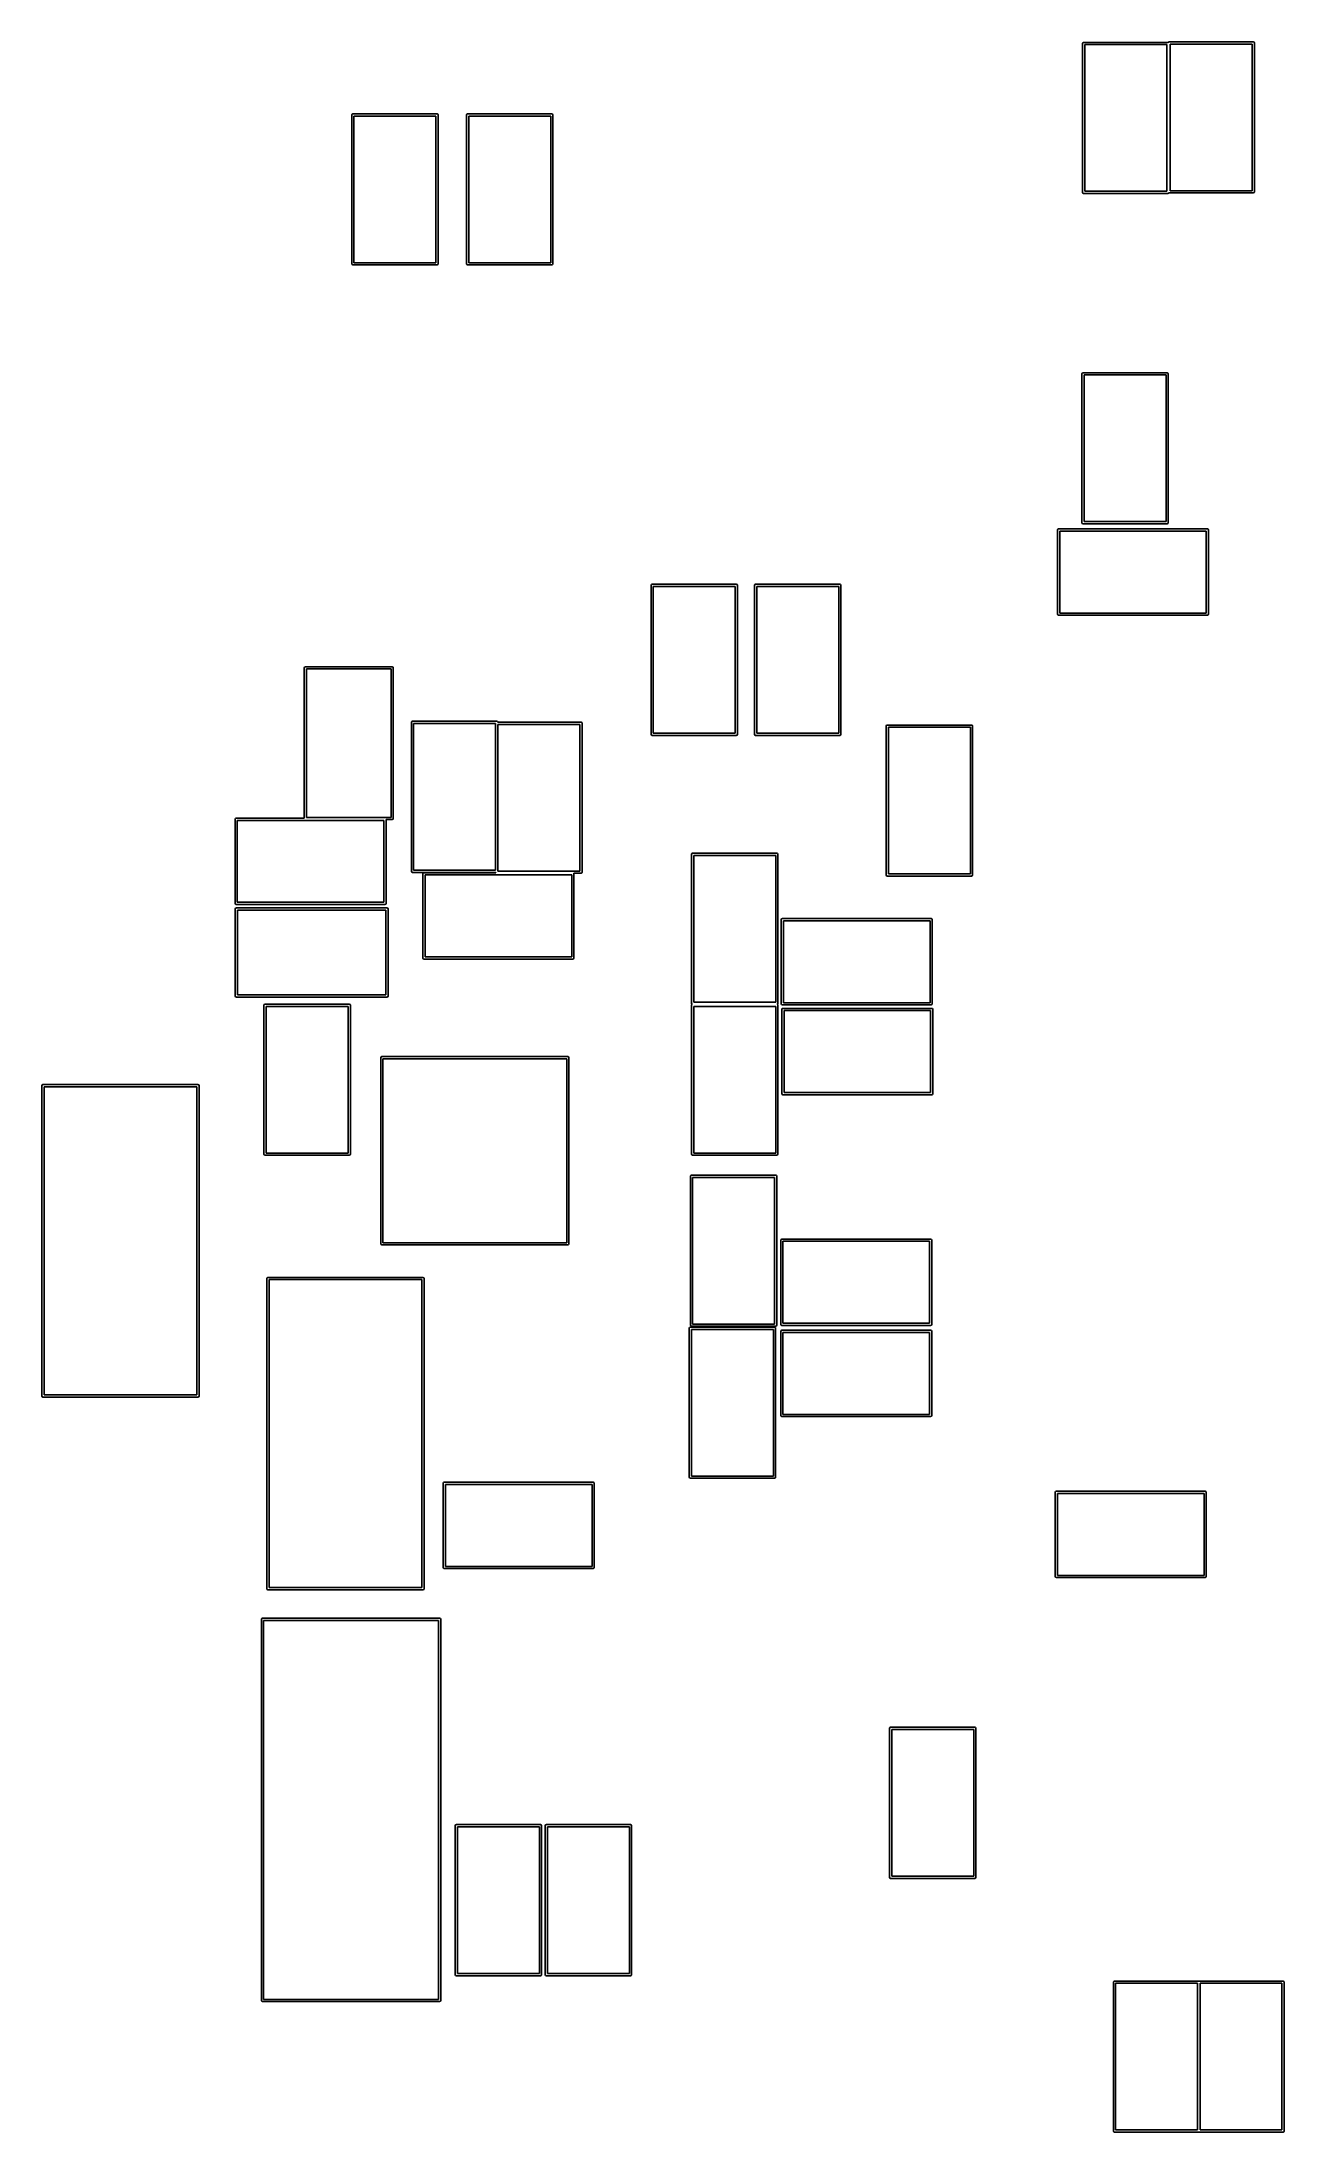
# Model space of a CAD drawing. Extents: x 0.13 to 1.23, y 0.25 to 2.11.
import ezdxf

# ---------------------------------------------------------------- set-up
doc = ezdxf.new("R2010")
doc.units = 0
doc.header["$MEASUREMENT"] = 0
doc.layers.add('BLACK', color=7, linetype='CONTINUOUS')

msp = doc.modelspace()

# ---------------------------------------------------------------- linework, layer by layer
at = {"layer": 'BLACK', "linetype": 'CONTINUOUS'}
for p, q in [((1.05511, 2.10964), (1.0554, 2.11034)), ((1.05511, 1.97736), (1.05511, 2.10964)), ((1.0554, 2.11034), (1.0561, 2.11063)), ((1.0561, 2.11063), (1.1309, 2.11063)), ((1.05708, 2.10866), (1.05708, 1.97834)), ((1.12992, 2.10866), (1.05708, 2.10866)), ((1.12992, 1.97834), (1.12992, 2.10866)), ((1.1309, 2.11063), (1.13125, 2.11048)), ((1.13125, 2.11048), (1.1314, 2.11084)), ((1.1314, 2.11084), (1.1321, 2.11113)), ((1.1321, 2.11113), (1.2069, 2.11113)), ((1.13308, 2.10916), (1.13308, 1.97884)), ((1.20592, 2.10916), (1.13308, 2.10916)), ((1.20592, 1.97884), (1.20592, 2.10916)), ((1.2069, 2.11113), (1.2076, 2.11084)), ((1.2076, 2.11084), (1.20789, 2.11014)), ((1.20789, 2.11014), (1.20789, 1.97786)), ((0.405614, 2.04614), (0.405902, 2.04684)), ((0.405614, 1.91386), (0.405614, 2.04614)), ((0.405902, 2.04684), (0.406598, 2.04713)), ((0.406598, 2.04713), (0.481402, 2.04713)), ((0.407583, 2.04516), (0.407583, 1.91484)), ((0.480417, 2.04516), (0.407583, 2.04516)), ((0.480417, 1.91484), (0.480417, 2.04516)), ((0.481402, 2.04713), (0.482098, 2.04684)), ((0.482098, 2.04684), (0.482386, 2.04614)), ((0.482386, 2.04614), (0.482386, 1.91386)), ((0.507614, 2.04614), (0.507902, 2.04684)), ((0.507614, 1.91386), (0.507614, 2.04614)), ((0.507902, 2.04684), (0.508598, 2.04713)), ((0.508598, 2.04713), (0.583402, 2.04713)), ((0.509583, 2.04516), (0.509583, 1.91484)), ((0.582417, 2.04516), (0.509583, 2.04516)), ((0.582417, 1.91484), (0.582417, 2.04516)), ((0.583402, 2.04713), (0.584098, 2.04684)), ((0.584098, 2.04684), (0.584386, 2.04614)), ((0.584386, 2.04614), (0.584386, 1.91386)), ((1.0554, 1.97666), (1.05511, 1.97736)), ((1.0561, 1.97637), (1.0554, 1.97666)), ((1.1309, 1.97637), (1.0561, 1.97637)), ((1.05708, 1.97834), (1.12992, 1.97834)), ((1.1316, 1.97666), (1.1309, 1.97637)), ((1.13175, 1.97702), (1.1316, 1.97666)), ((1.1321, 1.97687), (1.13175, 1.97702)), ((1.2069, 1.97687), (1.1321, 1.97687)), ((1.13308, 1.97884), (1.20592, 1.97884)), ((1.2076, 1.97716), (1.2069, 1.97687)), ((1.20789, 1.97786), (1.2076, 1.97716)), ((0.405902, 1.91316), (0.405614, 1.91386)), ((0.406598, 1.91287), (0.405902, 1.91316)), ((0.407583, 1.91484), (0.480417, 1.91484)), ((0.482098, 1.91316), (0.481402, 1.91287)), ((0.482386, 1.91386), (0.482098, 1.91316)), ((0.507902, 1.91316), (0.507614, 1.91386)), ((0.508598, 1.91287), (0.507902, 1.91316)), ((0.509583, 1.91484), (0.582417, 1.91484)), ((0.584098, 1.91316), (0.583402, 1.91287)), ((0.584386, 1.91386), (0.584098, 1.91316)), ((0.481402, 1.91287), (0.406598, 1.91287)), ((0.583402, 1.91287), (0.508598, 1.91287)), ((1.05461, 1.81614), (1.0549, 1.81684)), ((1.05461, 1.68386), (1.05461, 1.81614)), ((1.0549, 1.81684), (1.0556, 1.81713)), ((1.0556, 1.81713), (1.1304, 1.81713)), ((1.05658, 1.81516), (1.05658, 1.68484)), ((1.12942, 1.81516), (1.05658, 1.81516)), ((1.12942, 1.68484), (1.12942, 1.81516)), ((1.1304, 1.81713), (1.1311, 1.81684)), ((1.1311, 1.81684), (1.13139, 1.81614)), ((1.13139, 1.81614), (1.13139, 1.68386)), ((1.03287, 1.6774), (1.03316, 1.6781)), ((1.03287, 1.6026), (1.03287, 1.6774)), ((1.03316, 1.6781), (1.03386, 1.67839)), ((1.03386, 1.67839), (1.16614, 1.67839)), ((1.03484, 1.67642), (1.03484, 1.60358)), ((1.16516, 1.67642), (1.03484, 1.67642)), ((1.0549, 1.68316), (1.05461, 1.68386)), ((1.0556, 1.68287), (1.0549, 1.68316)), ((1.1304, 1.68287), (1.0556, 1.68287)), ((1.05658, 1.68484), (1.12942, 1.68484)), ((1.1311, 1.68316), (1.1304, 1.68287)), ((1.13139, 1.68386), (1.1311, 1.68316)), ((1.16516, 1.60358), (1.16516, 1.67642)), ((1.16614, 1.67839), (1.16684, 1.6781)), ((1.16684, 1.6781), (1.16713, 1.6774)), ((1.16713, 1.6774), (1.16713, 1.6026)), ((0.671614, 1.62814), (0.671902, 1.62884)), ((0.671614, 1.49586), (0.671614, 1.62814)), ((0.671902, 1.62884), (0.672598, 1.62913)), ((0.672598, 1.62913), (0.747402, 1.62913)), ((0.673583, 1.62716), (0.673583, 1.49684)), ((0.746417, 1.62716), (0.673583, 1.62716)), ((0.746417, 1.49684), (0.746417, 1.62716)), ((0.747402, 1.62913), (0.748098, 1.62884)), ((0.748098, 1.62884), (0.748386, 1.62814)), ((0.748386, 1.62814), (0.748386, 1.49586)), ((0.763614, 1.62814), (0.763902, 1.62884)), ((0.763614, 1.49586), (0.763614, 1.62814)), ((0.763902, 1.62884), (0.764598, 1.62913)), ((0.764598, 1.62913), (0.839402, 1.62913)), ((0.765583, 1.62716), (0.765583, 1.49684)), ((0.838417, 1.62716), (0.765583, 1.62716)), ((0.838417, 1.49684), (0.838417, 1.62716)), ((0.839402, 1.62913), (0.840098, 1.62884)), ((0.840098, 1.62884), (0.840386, 1.62814)), ((0.840386, 1.62814), (0.840386, 1.49586)), ((1.03316, 1.6019), (1.03287, 1.6026)), ((1.03386, 1.60161), (1.03316, 1.6019)), ((1.16614, 1.60161), (1.03386, 1.60161)), ((1.03484, 1.60358), (1.16516, 1.60358)), ((1.16684, 1.6019), (1.16614, 1.60161)), ((1.16713, 1.6026), (1.16684, 1.6019)), ((0.363433, 1.55493), (0.363721, 1.55563)), ((0.363433, 1.42139), (0.363433, 1.55493)), ((0.363721, 1.55563), (0.364417, 1.55591)), ((0.364417, 1.55591), (0.441583, 1.55591)), ((0.365402, 1.55394), (0.365402, 1.42206)), ((0.440598, 1.55394), (0.365402, 1.55394)), ((0.440598, 1.42206), (0.440598, 1.55394)), ((0.441583, 1.55591), (0.442279, 1.55563)), ((0.442279, 1.55563), (0.442567, 1.55493)), ((0.442567, 1.55493), (0.442567, 1.42107)), ((0.458614, 1.50644), (0.458902, 1.50714)), ((0.458614, 1.37416), (0.458614, 1.50644)), ((0.458902, 1.50714), (0.459598, 1.50743)), ((0.459598, 1.50743), (0.534402, 1.50743)), ((0.460583, 1.50546), (0.460583, 1.37514)), ((0.533417, 1.50546), (0.460583, 1.50546)), ((0.533417, 1.37514), (0.533417, 1.50546)), ((0.534402, 1.50743), (0.535098, 1.50714)), ((0.535098, 1.50714), (0.53531, 1.50663)), ((0.53531, 1.50663), (0.609402, 1.50663)), ((0.535583, 1.50466), (0.535583, 1.37434)), ((0.608417, 1.50466), (0.535583, 1.50466)), ((0.608417, 1.37434), (0.608417, 1.50466)), ((0.609402, 1.50663), (0.610098, 1.50634)), ((0.610098, 1.50634), (0.610386, 1.50564)), ((0.610386, 1.50564), (0.610386, 1.37336)), ((0.671902, 1.49516), (0.671614, 1.49586)), ((0.672598, 1.49487), (0.671902, 1.49516)), ((0.747402, 1.49487), (0.672598, 1.49487)), ((0.673583, 1.49684), (0.746417, 1.49684)), ((0.748098, 1.49516), (0.747402, 1.49487)), ((0.748386, 1.49586), (0.748098, 1.49516)), ((0.763902, 1.49516), (0.763614, 1.49586)), ((0.764598, 1.49487), (0.763902, 1.49516)), ((0.839402, 1.49487), (0.764598, 1.49487)), ((0.765583, 1.49684), (0.838417, 1.49684)), ((0.840098, 1.49516), (0.839402, 1.49487)), ((0.840386, 1.49586), (0.840098, 1.49516)), ((0.880614, 1.50314), (0.880902, 1.50384)), ((0.880614, 1.37086), (0.880614, 1.50314)), ((0.880902, 1.50384), (0.881598, 1.50413)), ((0.881598, 1.50413), (0.956402, 1.50413)), ((0.882583, 1.50216), (0.882583, 1.37184)), ((0.955417, 1.50216), (0.882583, 1.50216)), ((0.955417, 1.37184), (0.955417, 1.50216)), ((0.956402, 1.50413), (0.957098, 1.50384)), ((0.957098, 1.50384), (0.957386, 1.50314)), ((0.957386, 1.50314), (0.957386, 1.37086)), ((0.301874, 1.4204), (0.302162, 1.4211)), ((0.301874, 1.3456), (0.301874, 1.4204)), ((0.302162, 1.4211), (0.302858, 1.42139)), ((0.302858, 1.42139), (0.363433, 1.42139)), ((0.303843, 1.41942), (0.303843, 1.34658)), ((0.434157, 1.41942), (0.303843, 1.41942)), ((0.365402, 1.42206), (0.440598, 1.42206)), ((0.434157, 1.34658), (0.434157, 1.41942)), ((0.441583, 1.42009), (0.436126, 1.42009)), ((0.436126, 1.42009), (0.436126, 1.3456)), ((0.442279, 1.42037), (0.441583, 1.42009)), ((0.442567, 1.42107), (0.442279, 1.42037)), ((0.460583, 1.37514), (0.533417, 1.37514)), ((0.707614, 1.38914), (0.707902, 1.38984)), ((0.707614, 1.25686), (0.707614, 1.38914)), ((0.707902, 1.38984), (0.708598, 1.39013)), ((0.708598, 1.39013), (0.783402, 1.39013)), ((0.709583, 1.38816), (0.709583, 1.25784)), ((0.782417, 1.38816), (0.709583, 1.38816)), ((0.782417, 1.25784), (0.782417, 1.38816)), ((0.783402, 1.39013), (0.784098, 1.38984)), ((0.784098, 1.38984), (0.784386, 1.38914)), ((0.784386, 1.38914), (0.784386, 1.25686)), ((0.458902, 1.37346), (0.458614, 1.37416)), ((0.459598, 1.37317), (0.458902, 1.37346)), ((0.53369, 1.37317), (0.459598, 1.37317)), ((0.468874, 1.3719), (0.469162, 1.3726)), ((0.468874, 1.2971), (0.468874, 1.3719)), ((0.469162, 1.3726), (0.469858, 1.37289)), ((0.469858, 1.37289), (0.53381, 1.37289)), ((0.470843, 1.37092), (0.470843, 1.29808)), ((0.601157, 1.37092), (0.470843, 1.37092)), ((0.53381, 1.37289), (0.53369, 1.37317)), ((0.535583, 1.37434), (0.608417, 1.37434)), ((0.601157, 1.29808), (0.601157, 1.37092)), ((0.609402, 1.37237), (0.60293, 1.37237)), ((0.60293, 1.37237), (0.603126, 1.3719)), ((0.603126, 1.3719), (0.603126, 1.2971)), ((0.610098, 1.37266), (0.609402, 1.37237)), ((0.610386, 1.37336), (0.610098, 1.37266)), ((0.880902, 1.37016), (0.880614, 1.37086)), ((0.881598, 1.36987), (0.880902, 1.37016)), ((0.956402, 1.36987), (0.881598, 1.36987)), ((0.882583, 1.37184), (0.955417, 1.37184)), ((0.957098, 1.37016), (0.956402, 1.36987)), ((0.957386, 1.37086), (0.957098, 1.37016)), ((0.302162, 1.3449), (0.301874, 1.3456)), ((0.302087, 1.34058), (0.302375, 1.34128)), ((0.302087, 1.26342), (0.302087, 1.34058)), ((0.302858, 1.34461), (0.302162, 1.3449)), ((0.302375, 1.34128), (0.303071, 1.34157)), ((0.435142, 1.34461), (0.302858, 1.34461)), ((0.303071, 1.34157), (0.436929, 1.34157)), ((0.303843, 1.34658), (0.434157, 1.34658)), ((0.304055, 1.3396), (0.304055, 1.2644)), ((0.435945, 1.3396), (0.304055, 1.3396)), ((0.435838, 1.3449), (0.435142, 1.34461)), ((0.436126, 1.3456), (0.435838, 1.3449)), ((0.435945, 1.2644), (0.435945, 1.3396)), ((0.436929, 1.34157), (0.437625, 1.34128)), ((0.437625, 1.34128), (0.437913, 1.34058)), ((0.437913, 1.34058), (0.437913, 1.26342)), ((0.787374, 1.3312), (0.787662, 1.3319)), ((0.787374, 1.2564), (0.787374, 1.3312)), ((0.787662, 1.3319), (0.788358, 1.33219)), ((0.788358, 1.33219), (0.920642, 1.33219)), ((0.789343, 1.33022), (0.789343, 1.25738)), ((0.919657, 1.33022), (0.789343, 1.33022)), ((0.919657, 1.25738), (0.919657, 1.33022)), ((0.920642, 1.33219), (0.921338, 1.3319)), ((0.921338, 1.3319), (0.921626, 1.3312)), ((0.921626, 1.3312), (0.921626, 1.2564)), ((0.469162, 1.2964), (0.468874, 1.2971)), ((0.469858, 1.29611), (0.469162, 1.2964)), ((0.602142, 1.29611), (0.469858, 1.29611)), ((0.470843, 1.29808), (0.601157, 1.29808)), ((0.602838, 1.2964), (0.602142, 1.29611)), ((0.603126, 1.2971), (0.602838, 1.2964)), ((0.302375, 1.26272), (0.302087, 1.26342)), ((0.304055, 1.2644), (0.435945, 1.2644)), ((0.437913, 1.26342), (0.437625, 1.26272)), ((0.303071, 1.26243), (0.302375, 1.26272)), ((0.436929, 1.26243), (0.303071, 1.26243)), ((0.327614, 1.25514), (0.327902, 1.25584)), ((0.327614, 1.12286), (0.327614, 1.25514)), ((0.327902, 1.25584), (0.328598, 1.25613)), ((0.328598, 1.25613), (0.403402, 1.25613)), ((0.329583, 1.25416), (0.329583, 1.12384)), ((0.402417, 1.25416), (0.329583, 1.25416)), ((0.402417, 1.12384), (0.402417, 1.25416)), ((0.403402, 1.25613), (0.404098, 1.25584)), ((0.404098, 1.25584), (0.404386, 1.25514)), ((0.404386, 1.25514), (0.404386, 1.12286)), ((0.437625, 1.26272), (0.436929, 1.26243)), ((0.707902, 1.25616), (0.707614, 1.25686)), ((0.707614, 1.25514), (0.707902, 1.25584)), ((0.707614, 1.12286), (0.707614, 1.25514)), ((0.708294, 1.256), (0.707902, 1.25616)), ((0.707902, 1.25584), (0.708294, 1.256)), ((0.709583, 1.25784), (0.782417, 1.25784)), ((0.709583, 1.25416), (0.709583, 1.12384)), ((0.782417, 1.25416), (0.709583, 1.25416)), ((0.782417, 1.12384), (0.782417, 1.25416)), ((0.784098, 1.25616), (0.783706, 1.256)), ((0.783706, 1.256), (0.784098, 1.25584)), ((0.784386, 1.25686), (0.784098, 1.25616)), ((0.784098, 1.25584), (0.784386, 1.25514)), ((0.784386, 1.25514), (0.784386, 1.12286)), ((0.787662, 1.2557), (0.787374, 1.2564)), ((0.788358, 1.25541), (0.787662, 1.2557)), ((0.787874, 1.2514), (0.788162, 1.2521)), ((0.787874, 1.1766), (0.787874, 1.2514)), ((0.788162, 1.2521), (0.788858, 1.25239)), ((0.920642, 1.25541), (0.788358, 1.25541)), ((0.788858, 1.25239), (0.921142, 1.25239)), ((0.789343, 1.25738), (0.919657, 1.25738)), ((0.789843, 1.25042), (0.789843, 1.17758)), ((0.920157, 1.25042), (0.789843, 1.25042)), ((0.920157, 1.17758), (0.920157, 1.25042)), ((0.921338, 1.2557), (0.920642, 1.25541)), ((0.921142, 1.25239), (0.921838, 1.2521)), ((0.921626, 1.2564), (0.921338, 1.2557)), ((0.921838, 1.2521), (0.922126, 1.2514)), ((0.922126, 1.2514), (0.922126, 1.1766)), ((0.431339, 1.20848), (0.431627, 1.20917)), ((0.431339, 1.04312), (0.431339, 1.20848)), ((0.431627, 1.20917), (0.432323, 1.20946)), ((0.432323, 1.20946), (0.597677, 1.20946)), ((0.433307, 1.20749), (0.433307, 1.04411)), ((0.596693, 1.20749), (0.433307, 1.20749)), ((0.596693, 1.04411), (0.596693, 1.20749)), ((0.597677, 1.20946), (0.598373, 1.20917)), ((0.598373, 1.20917), (0.598661, 1.20848)), ((0.598661, 1.20848), (0.598661, 1.04312)), ((0.130118, 1.1836), (0.130406, 1.18429)), ((0.130118, 0.908005), (0.130118, 1.1836)), ((0.130406, 1.18429), (0.131102, 1.18458)), ((0.131102, 1.18458), (0.268898, 1.18458)), ((0.132087, 1.18261), (0.132087, 0.908989)), ((0.267913, 1.18261), (0.132087, 1.18261)), ((0.267913, 0.908989), (0.267913, 1.18261)), ((0.268898, 1.18458), (0.269594, 1.18429)), ((0.269594, 1.18429), (0.269882, 1.1836)), ((0.269882, 1.1836), (0.269882, 0.908005)), ((0.788162, 1.1759), (0.787874, 1.1766)), ((0.788858, 1.17561), (0.788162, 1.1759)), ((0.921142, 1.17561), (0.788858, 1.17561)), ((0.789843, 1.17758), (0.920157, 1.17758)), ((0.921838, 1.1759), (0.921142, 1.17561)), ((0.922126, 1.1766), (0.921838, 1.1759)), ((0.327902, 1.12216), (0.327614, 1.12286)), ((0.328598, 1.12187), (0.327902, 1.12216)), ((0.403402, 1.12187), (0.328598, 1.12187)), ((0.329583, 1.12384), (0.402417, 1.12384)), ((0.404098, 1.12216), (0.403402, 1.12187)), ((0.404386, 1.12286), (0.404098, 1.12216)), ((0.707902, 1.12216), (0.707614, 1.12286)), ((0.708598, 1.12187), (0.707902, 1.12216)), ((0.783402, 1.12187), (0.708598, 1.12187)), ((0.709583, 1.12384), (0.782417, 1.12384)), ((0.784098, 1.12216), (0.783402, 1.12187)), ((0.784386, 1.12286), (0.784098, 1.12216)), ((0.706614, 1.10314), (0.706902, 1.10384)), ((0.706614, 0.970858), (0.706614, 1.10314)), ((0.706902, 1.10384), (0.707598, 1.10413)), ((0.707598, 1.10413), (0.782402, 1.10413)), ((0.708583, 1.10216), (0.708583, 0.971843)), ((0.781417, 1.10216), (0.708583, 1.10216)), ((0.781417, 0.971843), (0.781417, 1.10216)), ((0.782402, 1.10413), (0.783098, 1.10384)), ((0.783098, 1.10384), (0.783386, 1.10314)), ((0.783386, 1.10314), (0.783386, 0.970858)), ((0.431627, 1.04243), (0.431339, 1.04312)), ((0.432323, 1.04214), (0.431627, 1.04243)), ((0.597677, 1.04214), (0.432323, 1.04214)), ((0.433307, 1.04411), (0.596693, 1.04411)), ((0.598373, 1.04243), (0.597677, 1.04214)), ((0.598661, 1.04312), (0.598373, 1.04243)), ((0.786874, 1.0464), (0.787162, 1.0471)), ((0.786874, 0.971598), (0.786874, 1.0464)), ((0.787162, 1.0471), (0.787858, 1.04739)), ((0.787858, 1.04739), (0.920142, 1.04739)), ((0.788843, 1.04542), (0.788843, 0.972583)), ((0.919157, 1.04542), (0.788843, 1.04542)), ((0.919157, 0.972583), (0.919157, 1.04542)), ((0.920142, 1.04739), (0.920838, 1.0471)), ((0.920838, 1.0471), (0.921126, 1.0464)), ((0.921126, 1.0464), (0.921126, 0.971598)), ((0.330118, 1.01234), (0.330406, 1.01303)), ((0.330118, 0.736745), (0.330118, 1.01234)), ((0.330406, 1.01303), (0.331102, 1.01332)), ((0.331102, 1.01332), (0.468898, 1.01332)), ((0.332087, 1.01135), (0.332087, 0.737729)), ((0.467913, 1.01135), (0.332087, 1.01135)), ((0.467913, 0.737729), (0.467913, 1.01135)), ((0.468898, 1.01332), (0.469594, 1.01303)), ((0.469594, 1.01303), (0.469882, 1.01234)), ((0.469882, 1.01234), (0.469882, 0.736745)), ((0.705614, 0.968142), (0.705902, 0.968838)), ((0.705614, 0.835858), (0.705614, 0.968142)), ((0.705902, 0.968838), (0.706598, 0.969126)), ((0.706598, 0.969126), (0.781402, 0.969126)), ((0.706902, 0.970162), (0.706614, 0.970858)), ((0.707598, 0.969874), (0.706902, 0.970162)), ((0.707583, 0.967157), (0.707583, 0.836843)), ((0.780417, 0.967157), (0.707583, 0.967157)), ((0.782402, 0.969874), (0.707598, 0.969874)), ((0.708583, 0.971843), (0.781417, 0.971843)), ((0.780417, 0.836843), (0.780417, 0.967157)), ((0.781402, 0.969126), (0.782098, 0.968838)), ((0.782098, 0.968838), (0.782386, 0.968142)), ((0.782386, 0.968142), (0.782386, 0.835858)), ((0.783098, 0.970162), (0.782402, 0.969874)), ((0.783386, 0.970858), (0.783098, 0.970162)), ((0.787162, 0.970902), (0.786874, 0.971598)), ((0.786874, 0.965402), (0.787162, 0.966098)), ((0.787858, 0.970614), (0.787162, 0.970902)), ((0.787162, 0.966098), (0.787858, 0.966386)), ((0.920142, 0.970614), (0.787858, 0.970614)), ((0.787858, 0.966386), (0.920142, 0.966386)), ((0.788843, 0.972583), (0.919157, 0.972583)), ((0.920838, 0.970902), (0.920142, 0.970614)), ((0.920142, 0.966386), (0.920838, 0.966098)), ((0.921126, 0.971598), (0.920838, 0.970902)), ((0.920838, 0.966098), (0.921126, 0.965402)), ((0.786874, 0.890598), (0.786874, 0.965402)), ((0.788843, 0.964417), (0.788843, 0.891583)), ((0.919157, 0.964417), (0.788843, 0.964417)), ((0.919157, 0.891583), (0.919157, 0.964417)), ((0.921126, 0.965402), (0.921126, 0.890598)), ((0.130406, 0.907309), (0.130118, 0.908005)), ((0.131102, 0.90702), (0.130406, 0.907309)), ((0.268898, 0.90702), (0.131102, 0.90702)), ((0.132087, 0.908989), (0.267913, 0.908989)), ((0.269594, 0.907309), (0.268898, 0.90702)), ((0.269882, 0.908005), (0.269594, 0.907309)), ((0.788843, 0.891583), (0.919157, 0.891583)), ((0.787162, 0.889902), (0.786874, 0.890598)), ((0.787858, 0.889614), (0.787162, 0.889902)), ((0.920142, 0.889614), (0.787858, 0.889614)), ((0.920838, 0.889902), (0.920142, 0.889614)), ((0.921126, 0.890598), (0.920838, 0.889902)), ((0.705902, 0.835162), (0.705614, 0.835858)), ((0.707583, 0.836843), (0.780417, 0.836843)), ((0.782386, 0.835858), (0.782098, 0.835162)), ((0.486874, 0.830402), (0.487162, 0.831098)), ((0.486874, 0.755598), (0.486874, 0.830402)), ((0.487162, 0.831098), (0.487858, 0.831386)), ((0.487858, 0.831386), (0.620142, 0.831386)), ((0.488843, 0.829417), (0.488843, 0.756583)), ((0.619157, 0.829417), (0.488843, 0.829417)), ((0.619157, 0.756583), (0.619157, 0.829417)), ((0.620142, 0.831386), (0.620838, 0.831098)), ((0.620838, 0.831098), (0.621126, 0.830402)), ((0.621126, 0.830402), (0.621126, 0.755598)), ((0.706598, 0.834874), (0.705902, 0.835162)), ((0.781402, 0.834874), (0.706598, 0.834874)), ((0.782098, 0.835162), (0.781402, 0.834874)), ((1.03087, 0.822402), (1.03116, 0.823098)), ((1.03087, 0.747598), (1.03087, 0.822402)), ((1.03116, 0.823098), (1.03186, 0.823386)), ((1.03186, 0.823386), (1.16414, 0.823386)), ((1.03284, 0.821417), (1.03284, 0.748583)), ((1.16316, 0.821417), (1.03284, 0.821417)), ((1.16316, 0.748583), (1.16316, 0.821417)), ((1.16414, 0.823386), (1.16484, 0.823098)), ((1.16484, 0.823098), (1.16513, 0.822402)), ((1.16513, 0.822402), (1.16513, 0.747598)), ((0.487162, 0.754902), (0.486874, 0.755598)), ((0.487858, 0.754614), (0.487162, 0.754902)), ((0.620142, 0.754614), (0.487858, 0.754614)), ((0.488843, 0.756583), (0.619157, 0.756583)), ((0.620838, 0.754902), (0.620142, 0.754614)), ((0.621126, 0.755598), (0.620838, 0.754902)), ((1.03116, 0.746902), (1.03087, 0.747598)), ((1.03186, 0.746614), (1.03116, 0.746902)), ((1.16414, 0.746614), (1.03186, 0.746614)), ((1.03284, 0.748583), (1.16316, 0.748583)), ((1.16484, 0.746902), (1.16414, 0.746614)), ((1.16513, 0.747598), (1.16484, 0.746902)), ((0.330406, 0.736049), (0.330118, 0.736745)), ((0.331102, 0.735761), (0.330406, 0.736049)), ((0.468898, 0.735761), (0.331102, 0.735761)), ((0.332087, 0.737729), (0.467913, 0.737729)), ((0.469594, 0.736049), (0.468898, 0.735761)), ((0.469882, 0.736745), (0.469594, 0.736049)), ((0.325276, 0.709491), (0.325564, 0.710187)), ((0.325276, 0.370909), (0.325276, 0.709491)), ((0.325564, 0.710187), (0.32626, 0.710476)), ((0.32626, 0.710476), (0.48374, 0.710476)), ((0.327244, 0.708507), (0.327244, 0.371893)), ((0.482756, 0.708507), (0.327244, 0.708507)), ((0.482756, 0.371893), (0.482756, 0.708507)), ((0.48374, 0.710476), (0.484436, 0.710187)), ((0.484436, 0.710187), (0.484724, 0.709491)), ((0.484724, 0.709491), (0.484724, 0.370909)), ((0.883614, 0.612642), (0.883902, 0.613338)), ((0.883902, 0.613338), (0.884598, 0.613626)), ((0.884598, 0.613626), (0.959402, 0.613626)), ((0.959402, 0.613626), (0.960098, 0.613338)), ((0.960098, 0.613338), (0.960386, 0.612642)), ((0.883614, 0.480358), (0.883614, 0.612642)), ((0.885583, 0.611657), (0.885583, 0.481343)), ((0.958417, 0.611657), (0.885583, 0.611657)), ((0.958417, 0.481343), (0.958417, 0.611657)), ((0.960386, 0.612642), (0.960386, 0.480358)), ((0.497614, 0.526142), (0.497902, 0.526838)), ((0.497614, 0.393858), (0.497614, 0.526142)), ((0.497902, 0.526838), (0.498598, 0.527126)), ((0.498598, 0.527126), (0.573402, 0.527126)), ((0.499583, 0.525157), (0.499583, 0.394843)), ((0.572417, 0.525157), (0.499583, 0.525157)), ((0.572417, 0.394843), (0.572417, 0.525157)), ((0.573402, 0.527126), (0.574098, 0.526838)), ((0.574098, 0.526838), (0.574386, 0.526142)), ((0.574386, 0.526142), (0.574386, 0.393858)), ((0.577614, 0.526142), (0.577902, 0.526838)), ((0.577614, 0.393858), (0.577614, 0.526142)), ((0.577902, 0.526838), (0.578598, 0.527126)), ((0.578598, 0.527126), (0.653402, 0.527126)), ((0.579583, 0.525157), (0.579583, 0.394843)), ((0.652417, 0.525157), (0.579583, 0.525157)), ((0.652417, 0.394843), (0.652417, 0.525157)), ((0.653402, 0.527126), (0.654098, 0.526838)), ((0.654098, 0.526838), (0.654386, 0.526142)), ((0.654386, 0.526142), (0.654386, 0.393858)), ((0.883902, 0.479662), (0.883614, 0.480358)), ((0.884598, 0.479374), (0.883902, 0.479662)), ((0.959402, 0.479374), (0.884598, 0.479374)), ((0.885583, 0.481343), (0.958417, 0.481343)), ((0.960098, 0.479662), (0.959402, 0.479374)), ((0.960386, 0.480358), (0.960098, 0.479662)), ((0.497902, 0.393162), (0.497614, 0.393858)), ((0.498598, 0.392874), (0.497902, 0.393162)), ((0.573402, 0.392874), (0.498598, 0.392874)), ((0.499583, 0.394843), (0.572417, 0.394843)), ((0.574098, 0.393162), (0.573402, 0.392874)), ((0.574386, 0.393858), (0.574098, 0.393162)), ((0.577902, 0.393162), (0.577614, 0.393858)), ((0.578598, 0.392874), (0.577902, 0.393162)), ((0.653402, 0.392874), (0.578598, 0.392874)), ((0.579583, 0.394843), (0.652417, 0.394843)), ((0.654098, 0.393162), (0.653402, 0.392874)), ((0.654386, 0.393858), (0.654098, 0.393162)), ((0.327244, 0.371893), (0.482756, 0.371893)), ((1.08261, 0.387142), (1.0829, 0.387838)), ((1.08261, 0.254858), (1.08261, 0.387142)), ((1.0829, 0.387838), (1.0836, 0.388126)), ((1.0836, 0.388126), (1.1584, 0.388126)), ((1.08458, 0.386157), (1.08458, 0.255843)), ((1.15742, 0.386157), (1.08458, 0.386157)), ((1.15742, 0.255843), (1.15742, 0.386157)), ((1.1584, 0.388126), (1.1585, 0.388085)), ((1.1585, 0.388085), (1.1586, 0.388126)), ((1.1586, 0.388126), (1.2334, 0.388126)), ((1.15958, 0.386157), (1.15958, 0.255843)), ((1.23242, 0.386157), (1.15958, 0.386157)), ((1.23242, 0.255843), (1.23242, 0.386157)), ((1.2334, 0.388126), (1.2341, 0.387838)), ((1.2341, 0.387838), (1.23439, 0.387142)), ((1.23439, 0.387142), (1.23439, 0.254858)), ((0.325564, 0.370213), (0.325276, 0.370909)), ((0.32626, 0.369924), (0.325564, 0.370213)), ((0.48374, 0.369924), (0.32626, 0.369924)), ((0.484436, 0.370213), (0.48374, 0.369924)), ((0.484724, 0.370909), (0.484436, 0.370213)), ((1.0829, 0.254162), (1.08261, 0.254858)), ((1.0836, 0.253874), (1.0829, 0.254162)), ((1.1584, 0.253874), (1.0836, 0.253874)), ((1.08458, 0.255843), (1.15742, 0.255843)), ((1.1585, 0.253915), (1.1584, 0.253874)), ((1.1586, 0.253874), (1.1585, 0.253915)), ((1.2334, 0.253874), (1.1586, 0.253874)), ((1.15958, 0.255843), (1.23242, 0.255843)), ((1.2341, 0.254162), (1.2334, 0.253874)), ((1.23439, 0.254858), (1.2341, 0.254162))]:
    msp.add_line(p, q, dxfattribs=at)

doc.saveas('drawing.dxf')
